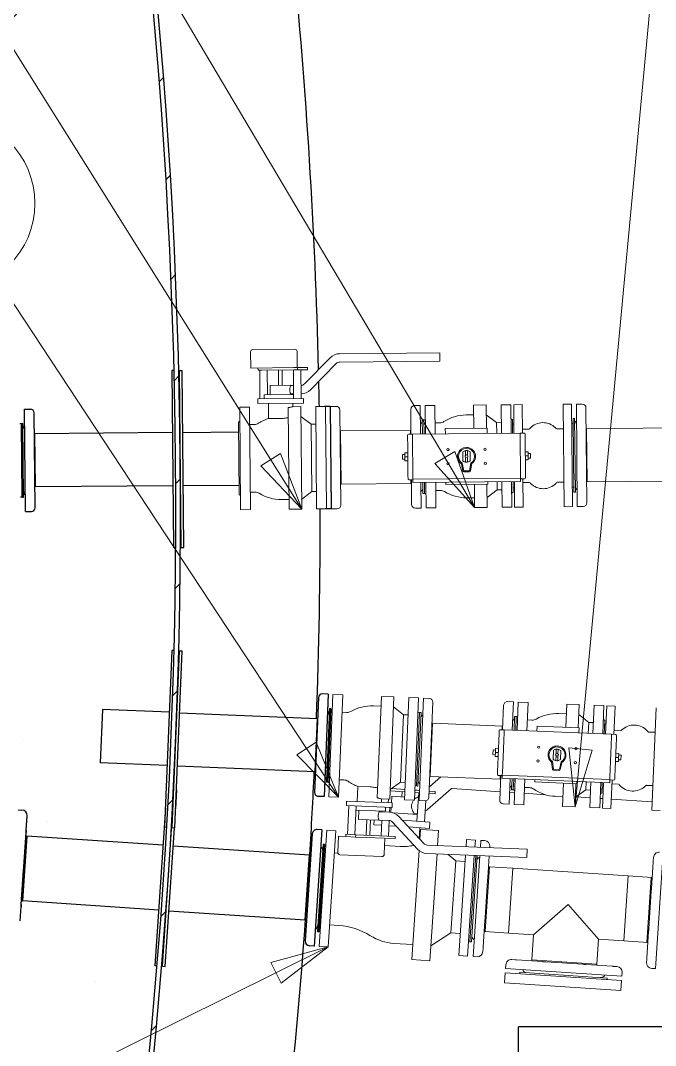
# Model space of a CAD drawing. Header units: millimetres. Extents: x 0 to 157650, y 0 to 89100.
# Drawn here: x 81483 to 85571, y 59330 to 65933 of the extents above; entities that cross this region are included whole.
import ezdxf

# ---------------------------------------------------------------- set-up
doc = ezdxf.new("R2010")
doc.units = ezdxf.units.MM
doc.header["$LTSCALE"] = 150
for name, color, linetype, lineweight in [('Hatch', 7, 'Continuous', 18), ('Symbol', 7, 'Continuous', 18), ('Visible', 7, 'Continuous', 25)]:
    doc.layers.add(name, color=color, linetype=linetype, lineweight=lineweight)
doc.layers.add('P_Biomass (BM)', color=150, linetype='Continuous', lineweight=18, true_color=0x007fff)

# ---------------------------------------------------------------- blocks, each defined once
blk = doc.blocks.new('Balloon9')
at = {"layer": 'Symbol'}
for p, q in [((553.96, 420.687), (542.325, 439.255)), ((554.384, 420.953), (553.537, 420.421)), ((555.288, 418.569), (554.384, 420.953)), ((553.537, 420.421), (555.288, 418.569)), ((553.96, 420.687), (555.288, 418.569))]:
    blk.add_line(p, q, dxfattribs=at)
at = {"layer": 'Symbol', "flags": 128}
blk.add_lwpolyline([(553.537, 420.421), (555.288, 418.569), (554.384, 420.952), (553.537, 420.421)], dxfattribs=at)
at = {"layer": 'Symbol'}
blk.add_arc((540.338, 442.424), 3.75, 270, 90, dxfattribs=at)
blk.add_solid([(553.537, 420.421), (555.288, 418.569), (554.384, 420.952), (553.537, 420.421)], dxfattribs=at)
blk = doc.blocks.new('Balloon10')
at = {"layer": 'Symbol'}
for p, q in [((561.434, 420.788), (544.566, 449.271)), ((561.864, 421.042), (561.004, 420.533)), ((562.708, 418.637), (561.864, 421.042)), ((561.004, 420.533), (562.708, 418.637)), ((561.434, 420.788), (562.708, 418.637))]:
    blk.add_line(p, q, dxfattribs=at)
at = {"layer": 'Symbol', "flags": 128}
blk.add_lwpolyline([(561.004, 420.533), (562.708, 418.637), (561.864, 421.042), (561.004, 420.533)], dxfattribs=at)
at = {"layer": 'Symbol'}
blk.add_solid([(561.004, 420.533), (562.708, 418.637), (561.864, 421.042), (561.004, 420.533)], dxfattribs=at)
blk = doc.blocks.new('Balloon11')
at = {"layer": 'Symbol'}
for p, q in [((555.493, 408.286), (542.142, 428.577)), ((555.91, 408.561), (555.075, 408.011)), ((556.867, 406.197), (555.91, 408.561)), ((555.493, 408.286), (556.867, 406.197)), ((555.075, 408.011), (556.867, 406.197))]:
    blk.add_line(p, q, dxfattribs=at)
at = {"layer": 'Symbol', "flags": 128}
blk.add_lwpolyline([(555.075, 408.011), (556.867, 406.197), (555.91, 408.561), (555.075, 408.011)], dxfattribs=at)
at = {"layer": 'Symbol'}
blk.add_arc((540.088, 431.699), 3.75, 270, 90, dxfattribs=at)
blk.add_solid([(555.075, 408.011), (556.867, 406.197), (555.91, 408.561), (555.075, 408.011)], dxfattribs=at)
blk = doc.blocks.new('Balloon12')
at = {"layer": 'Symbol'}
for p, q in [((567.251, 408.268), (571.638, 455.21)), ((566.753, 408.314), (567.018, 405.779)), ((567.749, 408.221), (566.753, 408.314)), ((567.251, 408.268), (567.018, 405.779)), ((567.018, 405.779), (567.749, 408.221))]:
    blk.add_line(p, q, dxfattribs=at)
at = {"layer": 'Symbol', "flags": 128}
blk.add_lwpolyline([(566.753, 408.314), (567.018, 405.779), (567.749, 408.221), (566.753, 408.314)], dxfattribs=at)
at = {"layer": 'Symbol'}
blk.add_solid([(566.753, 408.314), (567.018, 405.779), (567.749, 408.221), (566.753, 408.314)], dxfattribs=at)
blk = doc.blocks.new('Balloon13')
at = {"layer": 'Symbol'}
for p, q in [((556.422, 399.765), (553.96, 399.102)), ((554.183, 398.654), (556.422, 399.765)), ((554.405, 398.206), (556.422, 399.765)), ((553.96, 399.102), (554.405, 398.206)), ((554.183, 398.654), (543.15, 393.18))]:
    blk.add_line(p, q, dxfattribs=at)
at = {"layer": 'Symbol', "flags": 128}
blk.add_lwpolyline([(554.405, 398.206), (556.422, 399.765), (553.96, 399.102), (554.405, 398.206)], dxfattribs=at)
at = {"layer": 'Symbol'}
blk.add_solid([(554.405, 398.206), (556.422, 399.765), (553.96, 399.102), (554.405, 398.206)], dxfattribs=at)

msp = doc.modelspace()

# ---------------------------------------------------------------- hatches: boundary and pattern name
at = {"layer": 'Hatch'}
h = msp.add_hatch(dxfattribs=at)
h.set_pattern_fill('ANSI31', color=256, scale=3810, style=0)
h.set_pattern_definition([(45, (0, 0), (-336.7596, 336.7596), [])])
edge = h.paths.add_edge_path()
edge.add_line((82257.9, 58771.1), (82287.7, 58767.7))
edge.add_ellipse((46662.9, 62780), major_axis=(4012.3, 35624.8), ratio=1, start_angle=270, end_angle=282.18915)
edge.add_ellipse((46662.9, 62780), major_axis=(-3600, 35668.8), ratio=1, start_angle=270, end_angle=270.48211)
edge.add_ellipse((46662.9, 62780), major_axis=(-3900, 35637.2), ratio=1, start_angle=270, end_angle=300.20614)
edge.add_ellipse((46662.9, 62780), major_axis=(-21300, 28836.3), ratio=1, start_angle=270, end_angle=273.41187)
edge.add_line((74180.5, 85758.3), (74141.4, 85758.3))
edge.add_ellipse((46662.9, 62780), major_axis=(22978.4, -27478.5), ratio=1, start_angle=43.67065, end_angle=90, ccw=False)

# ---------------------------------------------------------------- linework, layer by layer
at = {"layer": 'P_Biomass (BM)'}
for p, q in [((82964.8, 63694.3), (82963.9, 63797.8)), ((82978.7, 63813), (83248.7, 63815.4)), ((83264.8, 63697.1), (83263.8, 63800.6)), ((83537.6, 63786.6), (84181.8, 63792.5)), ((84182.3, 63738.5), (84181.8, 63792.5)), ((83310.5, 63591.6), (83476.4, 63760.5)), ((83349.1, 63553.8), (83514.9, 63722.7)), ((83538.1, 63732.6), (84182.3, 63738.5)), ((83242.4, 63696.9), (82964.8, 63694.3)), ((83012.1, 63679.8), (83011.9, 63694.8)), ((83012.1, 63679.8), (83025.2, 63679.9)), ((83024.7, 63495.4), (83023.1, 63679.9)), ((83037.1, 63680), (83025.2, 63679.9)), ((83037.1, 63680), (83241.6, 63681.9)), ((83072.5, 63521.3), (83071.1, 63680.3)), ((83144.1, 63582), (83143.2, 63681)), ((83168.1, 63582.2), (83167.2, 63681.2)), ((83241.1, 63497.3), (83239.4, 63681.8)), ((83253.4, 63682), (83241.6, 63681.9)), ((83242.4, 63696.9), (83266.5, 63697.1)), ((83253.4, 63682), (83266.6, 63682.1)), ((83266.5, 63697.1), (83330.1, 63697.7)), ((83266.6, 63682.1), (83266.5, 63697.1)), ((83266.6, 63682.1), (83330.2, 63682.7)), ((83289.1, 63497.8), (83287.4, 63682.3)), ((83330.2, 63682.7), (83330.1, 63697.7)), ((83051.7, 63521.1), (83240.9, 63522.8)), ((83051.7, 63521.1), (83051.9, 63495.6)), ((83090.2, 63581.5), (83222.1, 63582.7)), ((83090.2, 63581.5), (83090.7, 63521.5)), ((83222.1, 63582.7), (83222.2, 63581.2)), ((83222.2, 63581.2), (83240.3, 63581.3)), ((83222.7, 63527.2), (83240.8, 63527.3)), ((83222.7, 63527.2), (83222.7, 63522.7)), ((83303.9, 63497.9), (83009.9, 63495.2)), ((83009.9, 63495.2), (83010.2, 63465.2)), ((83010.2, 63465.2), (83304.2, 63467.9)), ((83079.2, 63465.9), (83080.1, 63368.7)), ((83235.2, 63467.3), (83235.4, 63444.8)), ((83304.2, 63467.9), (83303.9, 63497.9)), ((84481.1, 63456.2), (84400.1, 63455.5)), ((84400.1, 63455.5), (84401.5, 63305.5)), ((84481.1, 63456.2), (84482.5, 63306.2)), ((84640.1, 63457.6), (84577.1, 63457.1)), ((84577.1, 63457.1), (84578.8, 63274.1)), ((84640.1, 63457.6), (84641.8, 63274.7)), ((84658.1, 63457.8), (84712.1, 63458.3)), ((84659.8, 63274.8), (84658.1, 63457.8)), ((84713.8, 63275.3), (84712.1, 63458.3)), ((84976.1, 63460.7), (85030.1, 63461.2)), ((84982.1, 62800.8), (84976.1, 63460.7)), ((85036.1, 62801.2), (85030.1, 63461.2)), ((85061.6, 63461.5), (85099.1, 63461.9)), ((85067.6, 62801.5), (85061.6, 63461.5)), ((82957.2, 63442.2), (82894.2, 63441.7)), ((82894.2, 63441.7), (82900.2, 62781.7)), ((82957.2, 63442.2), (82963.2, 62782.3)), ((83206.2, 63438.9), (83212.2, 62784.5)), ((83287.2, 63445.3), (83235.4, 63444.8)), ((83287.2, 63445.3), (83293.2, 62785.3)), ((83446.1, 63446.7), (83383.2, 63446.1)), ((83383.2, 63446.1), (83389.2, 62786.2)), ((83446.1, 63446.7), (83452.2, 62786.7)), ((83477.6, 63447), (83515.1, 63447.3)), ((83483.7, 62787), (83477.6, 63447)), ((83545, 62811.6), (83539.4, 63423.6)), ((83995.3, 63427.7), (83996.8, 63268.8)), ((84056.6, 63452.3), (84019.1, 63452)), ((84056.6, 63452.3), (84058.3, 63269.3)), ((84151.1, 63453.2), (84088.1, 63452.6)), ((84088.1, 63452.6), (84089.8, 63269.6)), ((84151.1, 63453.2), (84152.8, 63270.2)), ((84400.7, 63392.5), (84351.9, 63392)), ((84548.1, 63344.3), (84481.7, 63393.2)), ((85128.9, 62826.1), (85123.3, 63438.1)), ((82886.1, 63345.6), (82895, 63350.9)), ((82886.1, 63345.6), (82890.3, 62877.6)), ((82988.2, 63330), (82958.2, 63329.7)), ((83080.1, 63368.7), (83158.1, 63369.4)), ((83354.2, 63333.4), (83287.7, 63382.3)), ((83384.2, 63333.6), (83354.2, 63333.4)), ((83354.2, 63333.4), (83358.2, 62898.4)), ((84080, 63359.5), (84069.5, 63359.4)), ((84069.5, 63359.4), (84070.3, 63269.4)), ((84080, 63356.5), (84089, 63361.8)), ((84080, 63359.5), (84080.8, 63269.5)), ((84182.1, 63341), (84152.2, 63340.7)), ((84578.1, 63344.6), (84548.1, 63344.3)), ((84548.1, 63344.3), (84548.8, 63273.8)), ((84650, 63361.7), (84640.9, 63366.8)), ((84650, 63361.7), (84650.8, 63274.7)), ((84650.2, 63333.2), (84659.2, 63333.3)), ((85031.2, 63336.7), (85040.2, 63336.8)), ((85039.9, 63368.3), (85050.4, 63368.4)), ((85044.3, 62894.3), (85039.9, 63368.3)), ((85054.8, 62894.4), (85050.4, 63368.4)), ((83996.6, 63293.2), (83543.6, 63289.1)), ((83543.6, 63289.1), (83546.7, 62946.2)), ((83975.3, 63240.9), (83975.1, 63262.6)), ((84006.9, 63268.8), (83981.1, 63268.6)), ((83993.6, 63293.2), (83993.8, 63268.7)), ((83996.6, 63293.2), (83993.6, 63293.2)), ((84699.2, 63275.2), (84006.9, 63268.8)), ((84006.9, 63268.8), (84007.1, 63246.6)), ((84006.9, 63268.8), (84007.1, 63246.6)), ((84217.7, 63303.8), (84487.7, 63306.2)), ((84218, 63270.8), (84217.7, 63303.8)), ((84487.7, 63306.2), (84488, 63273.2)), ((84699.2, 63275.2), (84725, 63275.4)), ((84699.4, 63252.9), (84699.2, 63275.2)), ((84699.4, 63252.9), (84699.2, 63275.2)), ((84755.6, 63300.1), (84713.5, 63299.8)), ((84731.1, 63269.5), (84731.3, 63247.9)), ((84977.5, 63302.2), (84935.5, 63301.8)), ((85674.3, 63308.6), (85124.5, 63303.5)), ((85124.5, 63303.5), (85127.5, 63303.6)), ((85130.7, 62960.7), (85127.5, 63303.6)), ((83975.3, 63240.9), (83975.7, 63201.2)), ((83975.7, 63198.6), (83975.7, 63201.2)), ((83975.7, 63198.6), (83977.1, 63044.6)), ((84007.4, 63206.9), (84007.1, 63246.6)), ((84007.4, 63206.9), (84007.1, 63246.6)), ((84007.5, 63198.9), (84007.4, 63206.9)), ((84007.4, 63206.9), (84007.5, 63198.9)), ((84008.9, 63044.8), (84007.5, 63198.9)), ((84008.9, 63044.8), (84007.5, 63198.9)), ((84699.4, 63252.9), (84699.8, 63213.2)), ((84699.4, 63252.9), (84699.8, 63213.2)), ((84699.8, 63213.2), (84699.9, 63205.2)), ((84699.9, 63205.2), (84699.8, 63213.2)), ((84699.9, 63205.2), (84701.3, 63051.2)), ((84699.9, 63205.2), (84701.3, 63051.2)), ((84731.6, 63208.2), (84731.3, 63247.9)), ((84731.6, 63208.2), (84731.7, 63205.5)), ((84733.1, 63051.5), (84731.7, 63205.5)), ((83941.8, 63136.2), (83957.7, 63136.4)), ((83942, 63106.2), (83941.8, 63136.2)), ((83976.2, 63147.7), (83957.6, 63147.5)), ((83957.6, 63147.5), (83957.8, 63121.4)), ((84330.1, 63153.6), (84330.6, 63096)), ((84348.3, 63131.7), (84348, 63162)), ((84360, 63162.1), (84360.3, 63131.8)), ((84378.6, 63096.4), (84378.1, 63154.1)), ((84732.1, 63154.6), (84750.7, 63154.7)), ((84732.4, 63128.5), (84751, 63128.6)), ((84750.7, 63154.7), (84751, 63128.6)), ((84750.8, 63143.6), (84766.7, 63143.8)), ((84751, 63128.6), (84751.2, 63102.6)), ((84767, 63113.8), (84766.7, 63143.8)), ((83942, 63106.2), (83957.9, 63106.4)), ((83976.4, 63121.6), (83957.8, 63121.4)), ((83957.8, 63121.4), (83958, 63095.3)), ((83976.6, 63095.5), (83958, 63095.3)), ((84321.5, 63077.5), (84330.4, 63030.7)), ((84336.3, 63031.8), (84326.9, 63081.1)), ((84348.7, 63087.9), (84348.4, 63118.3)), ((84360.4, 63118.4), (84360.7, 63088.1)), ((84382.6, 63081.7), (84374.2, 63032.2)), ((84380.1, 63031.2), (84388.1, 63078.1)), ((84732.6, 63102.4), (84751.2, 63102.6)), ((84751.1, 63113.7), (84767, 63113.8)), ((83977.1, 63041.9), (83977.1, 63044.6)), ((83977.1, 63041.9), (83977.5, 63002.2)), ((83977.7, 62980.6), (83977.5, 63002.2)), ((84009, 63036.8), (84008.9, 63044.8)), ((84008.9, 63044.8), (84009, 63036.8)), ((84009.3, 62997.1), (84009, 63036.8)), ((84009.3, 62997.1), (84009, 63036.8)), ((84009.3, 62997.1), (84009.5, 62977.9)), ((84009.3, 62997.1), (84009.5, 62977.9)), ((84374.2, 63032.2), (84336.3, 63031.8)), ((84336.3, 63025.8), (84374.3, 63026.2)), ((84701.3, 63051.2), (84701.3, 63043.2)), ((84701.3, 63043.2), (84701.3, 63051.2)), ((84701.3, 63043.2), (84701.7, 63003.5)), ((84701.3, 63043.2), (84701.7, 63003.5)), ((84701.9, 62984.2), (84701.7, 63003.5)), ((84701.9, 62984.2), (84701.7, 63003.5)), ((84733.1, 63051.5), (84733.1, 63048.8)), ((84733.5, 63009.1), (84733.1, 63048.8)), ((84733.5, 63009.1), (84733.7, 62987.5)), ((83999.7, 62950.3), (83546.7, 62946.2)), ((84009.5, 62974.9), (83983.7, 62974.6)), ((83996.5, 62974.7), (83996.7, 62950.3)), ((83999.7, 62950.3), (83996.7, 62950.3)), ((83999.5, 62974.8), (84000.9, 62815.8)), ((84009.5, 62977.9), (84701.9, 62984.2)), ((84009.5, 62977.9), (84009.7, 62962.3)), ((84009.7, 62956.9), (84702.1, 62963.2)), ((84009.7, 62956.9), (84009.7, 62962.3)), ((84061.2, 62957.3), (84062.7, 62792.3)), ((84073.2, 62957.4), (84073.8, 62885.4)), ((84083.7, 62957.5), (84084.3, 62885.5)), ((84092.7, 62957.6), (84094.2, 62792.6)), ((84155.7, 62958.2), (84157.2, 62793.2)), ((84221, 62943.8), (84220.9, 62958.8)), ((84491, 62946.3), (84221, 62943.8)), ((84404.8, 62945.5), (84406.2, 62795.5)), ((84485.8, 62946.2), (84487.1, 62796.2)), ((84490.9, 62961.3), (84491, 62946.3)), ((84551.6, 62961.8), (84552.1, 62909.3)), ((84581.6, 62962.1), (84583.1, 62797.1)), ((84644.6, 62962.7), (84646.1, 62797.7)), ((84653.6, 62962.8), (84654.3, 62893.8)), ((84664.1, 62797.8), (84662.6, 62962.8)), ((84701.9, 62984.2), (84702, 62968.7)), ((84701.9, 62981.2), (84727.7, 62981.4)), ((84702, 62968.7), (84702.1, 62963.2)), ((84718.1, 62798.3), (84716.5, 62981.3)), ((84758.7, 62957.3), (84716.7, 62956.9)), ((84980.7, 62959.3), (84938.6, 62958.9)), ((85677.4, 62965.7), (85127.7, 62960.6)), ((85127.7, 62960.6), (85130.7, 62960.7)), ((82890.3, 62877.6), (82899.4, 62872.5)), ((82992.2, 62895), (82962.2, 62894.8)), ((83358.2, 62898.4), (83292.6, 62848.3)), ((83388.2, 62898.7), (83358.2, 62898.4)), ((84084.3, 62885.5), (84073.8, 62885.4)), ((84084.3, 62888.5), (84093.3, 62883.4)), ((84186.1, 62906), (84156.1, 62905.7)), ((84552.1, 62909.3), (84486.6, 62859.2)), ((84582.1, 62909.6), (84552.1, 62909.3)), ((84654.3, 62893.8), (84645.3, 62888.5)), ((84654, 62922.3), (84663, 62922.3)), ((85035, 62925.7), (85044, 62925.8)), ((85044.3, 62894.3), (85054.8, 62894.4)), ((83211.6, 62847.5), (83162.9, 62847.1)), ((84405.6, 62858.5), (84356.8, 62858)), ((84487.1, 62796.2), (84406.2, 62795.5)), ((84646.1, 62797.7), (84583.1, 62797.1)), ((84664.1, 62797.8), (84718.1, 62798.3)), ((84982.1, 62800.8), (85036.1, 62801.2)), ((85067.6, 62801.5), (85105.1, 62801.9)), ((82963.2, 62782.3), (82900.2, 62781.7)), ((83293.2, 62785.3), (83212.2, 62784.5)), ((83452.2, 62786.7), (83389.2, 62786.2)), ((83483.7, 62787), (83521.2, 62787.4)), ((84062.7, 62792.3), (84025.2, 62792)), ((84157.2, 62793.2), (84094.2, 62792.6)), ((83494.3, 61591.6), (83467.1, 60932.2)), ((83557.2, 61589), (83494.3, 61591.6)), ((83557.2, 61589), (83530, 60929.6)), ((83806, 61578.8), (83779, 60925)), ((83886.9, 61575.4), (83806, 61578.8)), ((83886.9, 61575.4), (83859.7, 60916)), ((83982.8, 61571.5), (83955.7, 60912.1)), ((84045.8, 61568.9), (83982.8, 61571.5)), ((84045.8, 61568.9), (84018.6, 60909.5)), ((84050.1, 60908.2), (84077.3, 61567.6)), ((84077.3, 61567.6), (84114.7, 61566.1)), ((84112.5, 60929.6), (84137.7, 61541.1)), ((84655.8, 61543.7), (84618.3, 61545.3)), ((84655.8, 61543.7), (84648.2, 61360.9)), ((84687.2, 61542.5), (84679.7, 61359.6)), ((84750.2, 61539.9), (84687.2, 61542.5)), ((84750.2, 61539.9), (84742.7, 61357)), ((83481.3, 61496.1), (83490.5, 61500.9)), ((83582.5, 61475.4), (83552.6, 61476.6)), ((83803.4, 61515.8), (83754.7, 61517.8)), ((83948.2, 61460.3), (83884.3, 61512.5)), ((84031.4, 61002), (84051, 61475.6)), ((84041.9, 61001.6), (84061.4, 61475.2)), ((84050.8, 61472.6), (84042.1, 61478.2)), ((84051, 61475.6), (84061.4, 61475.2)), ((84593.3, 61522.3), (84586.8, 61363.4)), ((84999, 61529.6), (84992.8, 61379.7)), ((85079.9, 61526.3), (84999, 61529.6)), ((85079.9, 61526.3), (85073.7, 61376.4)), ((85175.8, 61522.3), (85168.3, 61339.5)), ((85238.8, 61519.7), (85175.8, 61522.3)), ((85238.8, 61519.7), (85231.2, 61336.9)), ((85249.2, 61336.1), (85256.8, 61519)), ((85256.8, 61519), (85310.7, 61516.7)), ((85303.2, 61333.9), (85310.7, 61516.7)), ((85547.3, 60846.4), (85574.5, 61505.9)), ((83948.2, 61460.3), (83930.3, 61025.7)), ((83978.2, 61459.1), (83948.2, 61460.3)), ((84663.9, 61450.3), (84660.2, 61360.4)), ((84674.4, 61449.9), (84663.9, 61450.3)), ((84674.4, 61449.9), (84670.7, 61360)), ((84674.3, 61446.9), (84683.5, 61451.7)), ((84775.5, 61426.2), (84745.6, 61427.5)), ((84996.4, 61466.7), (84947.7, 61468.7)), ((85141.2, 61411.1), (85077.3, 61463.3)), ((85141.2, 61411.1), (85138.3, 61340.7)), ((85171.2, 61409.9), (85141.2, 61411.1)), ((85243.8, 61423.4), (85235, 61429)), ((85243.8, 61423.4), (85240.2, 61336.5)), ((84121.1, 61063.9), (84135.2, 61406.5)), ((84121.1, 61063.9), (84135.2, 61406.5)), ((84132.2, 61406.7), (84135.2, 61406.5)), ((84135.2, 61406.5), (84587.8, 61387.9)), ((84563.9, 61336.7), (84564.8, 61358.3)), ((84596.8, 61363), (84571.1, 61364.1)), ((84584.8, 61388), (84583.8, 61363.6)), ((84587.8, 61387.9), (84584.8, 61388)), ((84596.8, 61363), (84595.9, 61340.8)), ((84596.8, 61363), (84595.9, 61340.8)), ((85288.6, 61334.5), (84596.8, 61363)), ((84807.9, 61354.3), (84809.2, 61387.3)), ((84809.2, 61387.3), (85079, 61376.2)), ((85079, 61376.2), (85077.6, 61343.2)), ((85242.6, 61394.9), (85251.6, 61394.6)), ((85304.2, 61358.3), (85346.2, 61356.6)), ((85526, 61349.2), (85568, 61347.5)), ((84562.2, 61294.4), (84555.8, 61140.5)), ((84562.2, 61294.4), (84562.3, 61297.1)), ((84563.9, 61336.7), (84562.3, 61297.1)), ((84587.6, 61139.2), (84593.9, 61293.1)), ((84587.6, 61139.2), (84593.9, 61293.1)), ((84593.9, 61293.1), (84594.3, 61301.1)), ((84594.3, 61301.1), (84593.9, 61293.1)), ((84594.3, 61301.1), (84595.9, 61340.8)), ((84594.3, 61301.1), (84595.9, 61340.8)), ((85287.7, 61312.2), (85286.1, 61272.6)), ((85287.7, 61312.2), (85286.1, 61272.6)), ((85287.7, 61312.2), (85288.6, 61334.5)), ((85287.7, 61312.2), (85288.6, 61334.5)), ((85288.6, 61334.5), (85314.4, 61333.4)), ((85317.6, 61265.9), (85319.3, 61305.6)), ((85320.2, 61327.2), (85319.3, 61305.6)), ((84523.9, 61203.9), (84525.1, 61233.9)), ((84525.1, 61233.9), (84541, 61233.2)), ((84540.4, 61218.2), (84539.3, 61192.1)), ((84541.5, 61244.3), (84540.4, 61218.2)), ((84559, 61217.5), (84540.4, 61218.2)), ((84560.1, 61243.5), (84541.5, 61244.3)), ((84913.9, 61231.7), (84911.5, 61174.1)), ((84931, 61208.8), (84932.2, 61239.1)), ((84944.2, 61238.6), (84943, 61208.3)), ((84959.5, 61172.1), (84961.8, 61229.7)), ((85285.8, 61264.6), (85279.4, 61110.7)), ((85285.8, 61264.6), (85279.4, 61110.7)), ((85286.1, 61272.6), (85285.8, 61264.6)), ((85285.8, 61264.6), (85286.1, 61272.6)), ((85311.2, 61109.4), (85317.5, 61263.3)), ((85315.4, 61212.4), (85334, 61211.6)), ((85317.6, 61265.9), (85317.5, 61263.3)), ((85334, 61211.6), (85332.9, 61185.5)), ((84523.9, 61203.9), (84539.8, 61203.2)), ((84557.9, 61191.4), (84539.3, 61192.1)), ((84901.5, 61156.1), (84907.9, 61108.9)), ((84913.9, 61109.7), (84907.1, 61159.4)), ((84929.2, 61165.1), (84930.4, 61195.4)), ((84942.4, 61194.9), (84941.1, 61164.7)), ((84962.7, 61157.2), (84951.8, 61108.2)), ((84957.7, 61106.9), (84968, 61153.4)), ((85313.3, 61160.2), (85331.9, 61159.5)), ((85314.4, 61186.3), (85332.9, 61185.5)), ((85332.9, 61185.5), (85331.9, 61159.5)), ((85332.3, 61170.6), (85348.2, 61169.9)), ((85333.6, 61200.5), (85349.4, 61199.9)), ((85348.2, 61169.9), (85349.4, 61199.9)), ((84553.2, 61076.6), (84554.1, 61098.2)), ((84555.7, 61137.8), (84554.1, 61098.2)), ((84555.7, 61137.8), (84555.8, 61140.5)), ((84585.6, 61091.5), (84584.8, 61072.3)), ((84585.6, 61091.5), (84584.8, 61072.3)), ((84585.6, 61091.5), (84587.3, 61131.2)), ((84585.6, 61091.5), (84587.3, 61131.2)), ((84587.3, 61131.2), (84587.6, 61139.2)), ((84587.6, 61139.2), (84587.3, 61131.2)), ((84913.6, 61103.8), (84951.6, 61102.2)), ((84951.8, 61108.2), (84913.9, 61109.7)), ((85279.1, 61102.7), (85277.4, 61063)), ((85279.1, 61102.7), (85277.4, 61063)), ((85279.4, 61110.7), (85279.1, 61102.7)), ((85279.1, 61102.7), (85279.4, 61110.7)), ((85309.4, 61067), (85311.1, 61106.7)), ((85311.2, 61109.4), (85311.1, 61106.7)), ((83462, 61028.5), (83470.8, 61022.9)), ((83564.6, 61040.8), (83534.7, 61042)), ((83930.3, 61025.7), (83862.3, 60979)), ((83960.3, 61024.5), (83930.3, 61025.7)), ((84115.3, 60996), (84188, 61059.7)), ((84118.1, 61064), (84121.1, 61063.9)), ((84121.1, 61063.9), (84573.7, 61045.3)), ((84584.7, 61069.3), (84558.9, 61070.3)), ((84574.7, 61069.7), (84568.1, 60910.8)), ((84571.7, 61069.8), (84570.7, 61045.4)), ((84573.7, 61045.3), (84570.7, 61045.4)), ((84584, 61051.3), (84584.2, 61056.8)), ((84584, 61051.3), (85275.8, 61022.8)), ((84584.8, 61072.3), (84584.2, 61056.8)), ((84584.8, 61072.3), (85276.7, 61043.8)), ((84635.4, 61049.2), (84628.6, 60884.3)), ((84647.4, 61048.7), (84644.4, 60976.7)), ((84657.9, 61048.2), (84654.9, 60976.3)), ((84666.9, 61047.9), (84660.1, 60883)), ((84729.8, 61045.3), (84723, 60880.4)), ((84794.4, 61027.6), (84795, 61042.6)), ((85064.2, 61016.5), (84794.4, 61027.6)), ((84978, 61020), (84971.8, 60870.2)), ((85058.9, 61016.7), (85052.7, 60866.8)), ((85064.8, 61031.5), (85064.2, 61016.5)), ((85125.5, 61029), (85123.3, 60976.5)), ((85155.4, 61027.7), (85148.6, 60862.9)), ((85218.4, 61025.1), (85211.6, 60860.3)), ((85227.4, 61024.8), (85224.5, 60955.8)), ((85229.6, 60859.5), (85236.4, 61024.4)), ((85276, 61028.2), (85275.8, 61022.8)), ((85276.7, 61043.8), (85276, 61028.2)), ((85276.5, 61040.7), (85302.3, 61039.7)), ((85276.7, 61043.8), (85277.4, 61063)), ((85276.7, 61043.8), (85277.4, 61063)), ((85283.5, 60857.3), (85291.1, 61040.1)), ((85290.1, 61015.7), (85332.1, 61014)), ((85309.4, 61067), (85308.6, 61045.4)), ((83651.2, 60902.1), (83655.2, 60999.2)), ((83733.2, 60995.9), (83655.2, 60999.2)), ((83862, 60971.1), (83957.8, 60964.7)), ((83958.4, 60979.7), (83871.8, 60985.4)), ((83937.1, 60931.5), (83939.3, 60965.9)), ((84020.7, 60960.5), (84049.3, 60958.6)), ((84039.4, 60974.3), (84021.3, 60975.5)), ((84031.6, 61005), (84022.3, 61000.2)), ((84031.4, 61002), (84041.9, 61001.6)), ((84034.9, 60774.7), (84047.1, 60958.8)), ((84039.4, 60974.3), (84052.8, 60973.5)), ((84052.2, 60958.5), (84049.3, 60958.6)), ((84102.6, 60849.4), (84255.1, 60982.9)), ((84113.5, 60954.4), (84152.4, 60951.8)), ((84114.2, 60969.4), (84153.4, 60966.8)), ((84152.4, 60951.8), (84153.4, 60966.8)), ((84261.7, 60985.2), (84570.3, 60964.7)), ((84631.7, 60960.6), (84663.2, 60958.5)), ((84654.9, 60976.3), (84644.4, 60976.7)), ((84655, 60979.3), (84663.8, 60973.7)), ((84726.1, 60954.4), (84862.8, 60945.3)), ((84757.6, 60991.6), (84727.6, 60992.8)), ((85123.3, 60976.5), (85055.3, 60929.8)), ((85153.3, 60975.3), (85123.3, 60976.5)), ((85224.5, 60955.8), (85215.3, 60951)), ((85225.7, 60984.3), (85234.7, 60983.9)), ((85508.8, 61004.7), (85553.7, 61001.7)), ((85511.8, 61006.6), (85553.8, 61004.8)), ((83530, 60929.6), (83467.1, 60932.2)), ((83582.3, 60904.9), (83581.1, 60875)), ((83876, 60892.8), (83582.3, 60904.9)), ((83807.1, 60895.7), (83808, 60918.1)), ((83859.7, 60916), (83808, 60918.1)), ((83850.4, 60893.9), (83851.9, 60916.3)), ((83874.2, 60935.7), (83871.4, 60893)), ((83874.2, 60935.7), (83956.4, 60930.2)), ((83874.8, 60862.8), (83876, 60892.8)), ((84018.6, 60909.5), (83955.7, 60912.1)), ((84019.3, 60926.1), (84023.9, 60925.8)), ((84023.9, 60925.8), (84023.8, 60924.3)), ((84023.8, 60924.3), (84028.9, 60923.9)), ((84035.4, 60926.1), (84045.5, 60935)), ((84050.1, 60908.2), (84087.5, 60906.6)), ((84082.8, 60771.5), (84091.8, 60906.8)), ((84628.6, 60884.3), (84591.1, 60885.9)), ((84723, 60880.4), (84660.1, 60883)), ((84974.4, 60933.1), (84925.7, 60935.1)), ((85059, 60932.3), (85151.3, 60926.2)), ((85214.1, 60922), (85232.1, 60920.8)), ((85286, 60917.3), (85549.5, 60899.8)), ((83581.1, 60875), (83874.8, 60862.8)), ((83595.9, 60874.3), (83588.3, 60690)), ((83643.8, 60872.4), (83636.2, 60688)), ((83831.8, 60839.1), (83642.8, 60846.9)), ((83658.5, 60786.2), (83660.9, 60846.1)), ((83792.6, 60836.2), (83792.8, 60840.7)), ((83792.6, 60836.2), (83857.7, 60833.5)), ((83798.4, 60836), (83798.7, 60840.5)), ((83811, 60840), (83810.8, 60835.5)), ((83831.8, 60839.1), (83832.8, 60864.6)), ((83860, 60863.5), (83858.8, 60833.5)), ((83869.4, 60863.1), (83867.4, 60832.6)), ((83884.1, 60828.3), (84037.8, 60818.1)), ((84017, 60822.5), (84022.2, 60822.1)), ((85052.7, 60866.8), (84971.8, 60870.2)), ((85211.6, 60860.3), (85148.6, 60862.9)), ((85229.6, 60859.5), (85283.5, 60857.3)), ((85547.3, 60846.4), (85601.3, 60844.2)), ((83790.4, 60780.8), (83658.5, 60786.2)), ((83712.4, 60784), (83708.3, 60685)), ((83736.4, 60783), (83732.3, 60684.1)), ((83758.8, 60782.1), (83756.8, 60752.5)), ((83756.8, 60752.5), (83807.3, 60749.2)), ((83790.4, 60782.3), (83855.5, 60779.6)), ((83790.4, 60780.8), (83790.4, 60782.3)), ((83808.6, 60781.5), (83804.5, 60681.1)), ((83856.6, 60779.5), (83852.4, 60679.1)), ((83878.4, 60768.9), (84038.7, 60594.8)), ((83918.2, 60805.5), (84078.5, 60631.4)), ((84118.7, 60769.1), (83940.8, 60780.9)), ((84116, 60728.7), (84118.7, 60769.1)), ((83456.1, 60716.9), (83406.5, 59968.5)), ((83512.9, 60713.1), (83456.1, 60716.9)), ((83512.9, 60713.1), (83463.3, 59964.7)), ((83577.3, 60690.5), (83576.6, 60675.5)), ((83640.9, 60687.8), (83577.3, 60690.5)), ((83640.9, 60687.8), (83640.2, 60672.8)), ((83895.2, 60677.3), (83640.9, 60687.8)), ((83855.2, 60746), (83902.4, 60742.9)), ((83980.6, 60737.7), (84116, 60728.7)), ((84053.2, 60732.9), (84048.6, 60663.9)), ((84057.7, 60722.1), (84053.5, 60658.5)), ((84174.5, 60714.3), (84057.7, 60722.1)), ((84174.5, 60714.3), (84168.1, 60618.1)), ((83440.7, 60621.7), (83450.1, 60626.3)), ((83529.6, 60677.4), (83525.3, 60574)), ((83529.6, 60677.4), (83576.6, 60675.5)), ((83640.2, 60672.8), (83576.6, 60675.5)), ((83708.3, 60670), (83640.2, 60672.8)), ((83708.3, 60670), (83826.5, 60665.2)), ((83829.3, 60665), (83825.1, 60561.6)), ((83894.6, 60662.4), (83826.5, 60665.2)), ((83827.4, 60619.2), (83927.9, 60612.6)), ((83895.2, 60677.3), (83894.6, 60662.4)), ((84101.4, 60620.8), (84745, 60594.3)), ((84168.7, 60618), (84168.1, 60618.5)), ((84354.1, 60657.3), (84351, 60610.5)), ((84411, 60653.6), (84354.1, 60657.3)), ((84411, 60653.6), (84408, 60608.2)), ((84443.9, 60606.7), (84446.9, 60651.2)), ((84446.9, 60651.2), (84470.8, 60649.6)), ((83525.8, 60569.4), (83503.5, 60570.9)), ((83809.5, 60547.3), (83539.7, 60558.4)), ((84048.7, 60585.6), (84002.2, 59883.9)), ((84099.2, 60566.8), (84742.8, 60540.3)), ((84164.5, 60564.2), (84118.9, 59876.2)), ((84284.8, 60519.1), (84235.4, 60561.2)), ((84347.4, 60556.6), (84304.5, 59909)), ((84404.4, 60554.3), (84361.4, 59905.2)), ((84376.5, 59997.4), (84413.4, 60553.9)), ((84385.5, 59996.8), (84422.4, 60553.5)), ((84397.3, 59902.8), (84440.4, 60552.8)), ((84491.2, 60412.6), (84500.3, 60550.3)), ((84503.9, 60604.2), (84504.4, 60611.3)), ((84742.8, 60540.3), (84745, 60594.3)), ((85620.3, 60573.4), (85570.7, 59825)), ((84284.8, 60519.1), (84254, 60055.1)), ((84344.7, 60515.1), (84284.8, 60519.1)), ((85556.1, 60511.3), (85544.9, 60342.7)), ((85556.1, 60511.3), (85556.6, 60519.7)), ((85558.1, 60541.4), (85556.6, 60519.7)), ((84474.1, 60063.5), (84501.8, 60481.7)), ((84501.8, 60481.7), (84474.1, 60063.5)), ((84495.8, 60482.1), (84501.8, 60481.7)), ((84501.8, 60481.7), (84651.5, 60471.8)), ((84651.5, 60471.8), (84623.7, 60053.6)), ((84623.7, 60053.6), (84651.5, 60471.8)), ((84651.5, 60471.8), (85393.8, 60422.6)), ((85366.1, 60004.4), (85393.8, 60422.6)), ((85393.8, 60422.6), (85366.1, 60004.4)), ((85393.8, 60422.6), (85549.5, 60412.3)), ((84474, 60153.8), (84489.9, 60392.2)), ((84491.2, 60412.6), (84489.9, 60392.2)), ((85543.5, 60412.7), (85515.8, 59994.5)), ((85549.5, 60412.3), (85543.5, 60412.7)), ((85543.5, 60322.4), (85527.7, 60084)), ((85543.5, 60322.4), (85544.9, 60342.7)), ((85008.8, 60238.1), (84785.8, 60042.9)), ((85204, 60015.2), (85008.8, 60238.1)), ((84474, 60153.8), (84472.7, 60133.5)), ((83532.6, 60102.9), (83472.8, 60106.9)), ((84461.5, 59964.9), (84472.7, 60133.5)), ((83403.8, 60064.9), (83412.5, 60059.1)), ((84254, 60055.1), (84125.3, 59972)), ((84313.9, 60051.2), (84254, 60055.1)), ((84468.1, 60063.9), (84474.1, 60063.5)), ((84474.1, 60063.5), (84623.7, 60053.6)), ((84623.7, 60053.6), (84785.8, 60042.9)), ((84785.8, 60042.9), (84775.1, 59880.8)), ((85526.4, 60063.6), (85515.2, 59895.1)), ((85526.4, 60063.6), (85527.7, 60084)), ((83463.3, 59964.7), (83406.5, 59968.5)), ((84008.5, 59979.7), (83886.5, 59987.8)), ((84376.7, 60000.4), (84367.4, 59995.8)), ((84376.5, 59997.4), (84385.5, 59996.8)), ((84459.5, 59934.8), (84461, 59956.5)), ((84461.5, 59964.9), (84461, 59956.5)), ((85204, 60015.2), (85193.3, 59853.1)), ((85204, 60015.2), (85366.1, 60004.4)), ((85366.1, 60004.4), (85521.8, 59994.1)), ((85521.8, 59994.1), (85515.8, 59994.5)), ((84361.4, 59905.2), (84304.5, 59909)), ((84397.3, 59902.8), (84421.2, 59901.2)), ((85514.7, 59886.6), (85515.2, 59895.1)), ((84118.9, 59876.2), (84002.2, 59883.9)), ((84605.6, 59825.9), (84607.2, 59849.8)), ((85354, 59776.3), (84605.6, 59825.9)), ((84667.2, 59881.9), (84645.5, 59883.4)), ((84667.2, 59881.9), (84675.7, 59881.4)), ((84844.2, 59870.2), (84675.7, 59881.4)), ((84774.7, 59874.8), (84775.1, 59880.8)), ((85193.3, 59853.1), (84775.1, 59880.8)), ((85193.3, 59853.1), (84775.1, 59880.8)), ((84844.2, 59870.2), (84864.6, 59868.8)), ((85103, 59853), (84864.6, 59868.8)), ((85103, 59853), (85123.3, 59851.7)), ((85291.9, 59840.5), (85123.3, 59851.7)), ((85192.9, 59847.1), (85193.3, 59853.1)), ((85291.9, 59840.5), (85300.3, 59839.9)), ((85322.1, 59838.5), (85300.3, 59839.9)), ((85514.7, 59886.6), (85513.2, 59864.9)), ((85570.7, 59825), (85546.8, 59826.6)), ((84599.5, 59733.1), (84603.9, 59798.9)), ((85352.2, 59749.3), (84603.9, 59798.9)), ((84696.7, 59792.8), (84697.3, 59801.8)), ((85260, 59764.5), (84697.3, 59801.8)), ((85259.4, 59755.5), (85260, 59764.5)), ((85354, 59776.3), (85355.6, 59800.2)), ((85347.9, 59683.5), (84599.5, 59733.1)), ((85347.9, 59683.5), (85352.2, 59749.3))]:
    msp.add_line(p, q, dxfattribs=at)
for centre in [(84234, 63168.9), (84474, 63171.1), (84234.8, 63078.9), (84474.8, 63081.1), (84818.6, 61251.8), (85058.4, 61241.9), (84814.9, 61161.9), (85054.7, 61152)]:
    msp.add_circle(centre, 7.5, dxfattribs=at)
for centre, radius, start, end in [((82978.9, 63798), 15, 90.52452, 180.52452), ((83248.8, 63800.4), 15, 0.52452, 90.52452), ((83538.4, 63699.6), 87, 90.52452, 135.52452), ((83538.4, 63699.6), 33, 90.52452, 135.52452), ((83287, 63614.8), 33, 272.33104, 315.52452), ((83287, 63614.8), 87, 271.20965, 315.52452), ((85099.3, 63437.9), 24, 0.52452, 90.52452), ((83515.4, 63423.4), 24, 0.52452, 90.52452), ((84019.3, 63428), 24, 90.52452, 180.52452), ((84354.4, 63125), 267, 90.52452, 122.94798), ((82987.7, 63380.5), 50.5, 270.52452, 302.94798), ((83160.4, 63114.1), 267, 107.51032, 122.94798), ((83487.8, 63319.6), 21, 115.90145, 116.29938), ((84048.8, 63324.7), 21, 0.52452, 65.14758), ((84181.7, 63391.5), 50.5, 270.52452, 302.94798), ((84846.2, 63229.3), 113.2, 44.31186, 136.73717), ((85071.7, 63334.1), 21, 115.90145, 180.52452), ((83981.1, 63262.6), 6, 90.52452, 180.52452), ((84725.1, 63269.4), 6, 0.52452, 90.52452), ((84732.7, 63336.1), 42.6, 302.46571, 316.73717), ((84957.7, 63338.2), 42.6, 224.31186, 238.58332), ((84354.4, 63125), 57.7, 305.73791, 235.31112), ((84354.4, 63125), 51.7, 303.07441, 237.97462), ((84354.4, 63125), 37.5, 99.73141, 130.31634), ((84354.4, 63125), 9, 132.33483, 228.7142), ((84354.4, 63125), 37.5, 81.31762, 99.73141), ((84354.4, 63125), 9, 48.7142, 132.33483), ((84354.4, 63125), 37.5, 50.7327, 81.31762), ((84354.4, 63125), 9, 312.33483, 48.7142), ((84354.4, 63125), 37.5, 230.7327, 261.31762), ((84354.4, 63125), 9, 228.7142, 312.33483), ((84354.4, 63125), 37.5, 261.31762, 279.73141), ((84354.4, 63125), 37.5, 279.73141, 310.31634), ((84336.3, 63031.8), 6, 190.69938, 270.52452), ((84374.2, 63032.2), 6, 270.52452, 350.34966), ((83983.7, 62980.6), 6, 180.52452, 270.52452), ((84727.7, 62987.4), 6, 270.52452, 0.52452), ((84736.5, 62920.9), 42.6, 44.31186, 58.58332), ((84848, 63029.8), 113.2, 224.31186, 316.73717), ((84961.5, 62923), 42.6, 122.46571, 136.73717), ((85075.5, 62929.1), 21, 180.52452, 245.14758), ((82992.6, 62844.5), 50.5, 58.10105, 90.52452), ((83160.4, 63114.1), 267, 238.10105, 270.52452), ((83491.5, 62914.6), 21, 244.74965, 245.14758), ((84052.5, 62919.7), 21, 295.90145, 0.52452), ((84186.6, 62855.4), 50.5, 58.10105, 90.52452), ((84354.4, 63125), 267, 238.10105, 270.52452), ((83521, 62811.4), 24, 270.52452, 0.52452), ((84024.9, 62816), 24, 180.52452, 270.52452), ((85104.9, 62825.9), 24, 270.52452, 0.52452), ((84113.7, 61542.1), 24, 357.63896, 87.63896), ((84617.3, 61521.3), 24, 87.63896, 177.63896), ((83584.6, 61525.9), 50.5, 267.63896, 300.06242), ((83743.7, 61251.1), 267, 87.63896, 120.06242), ((84081, 61439.8), 21, 113.01589, 177.63896), ((84641.5, 61416.7), 21, 357.63896, 62.26202), ((84777.6, 61476.7), 50.5, 267.63896, 300.06242), ((84936.7, 61201.9), 267, 87.63896, 120.06242), ((84570.8, 61358.1), 6, 87.63896, 177.63896), ((85325.2, 61393.6), 42.6, 299.58015, 313.85161), ((85433.1, 61281.3), 113.2, 41.4263, 133.85161), ((85550, 61384.4), 42.6, 221.4263, 235.69777), ((85314.2, 61327.4), 6, 357.63896, 87.63896), ((84936.7, 61201.9), 57.7, 302.85235, 232.42556), ((84936.7, 61201.9), 51.7, 300.18885, 235.08906), ((84936.7, 61201.9), 37.5, 96.84585, 127.43078), ((84936.7, 61201.9), 9, 45.82864, 129.44927), ((84936.7, 61201.9), 37.5, 78.43206, 96.84585), ((84936.7, 61201.9), 37.5, 47.84714, 78.43206), ((84936.7, 61201.9), 37.5, 227.84714, 258.43206), ((84936.7, 61201.9), 9, 129.44927, 225.82864), ((84936.7, 61201.9), 37.5, 258.43206, 276.84585), ((84936.7, 61201.9), 9, 225.82864, 309.44927), ((84936.7, 61201.9), 37.5, 276.84585, 307.43078), ((84936.7, 61201.9), 9, 309.44927, 45.82864), ((84913.9, 61109.7), 6, 187.81382, 267.63896), ((84951.8, 61108.2), 6, 267.63896, 347.4641), ((83562.5, 60990.3), 50.5, 55.21549, 87.63896), ((83743.7, 61251.1), 267, 235.21549, 250.65315), ((84064.3, 61035.2), 21, 177.63896, 242.26202), ((84261.1, 60976.2), 111, 130.09306, 131.20755), ((84559.2, 61076.3), 6, 177.63896, 267.63896), ((85302.6, 61045.7), 6, 267.63896, 357.63896), ((85308.1, 60978.8), 42.6, 41.4263, 55.69776), ((84261.1, 60976.2), 9, 86.20755, 131.20755), ((84624.8, 61012.1), 21, 293.01589, 357.63896), ((84755.5, 60941.1), 50.5, 55.21549, 87.63896), ((84936.7, 61201.9), 267, 235.21549, 267.63896), ((85424.9, 61081.9), 113.2, 221.4263, 313.85161), ((85532.9, 60969.5), 42.6, 119.58015, 133.85161), ((84029.5, 60932.9), 9, 266.20755, 311.20755), ((84088.5, 60930.6), 24, 267.63896, 357.63896), ((84592.1, 60909.8), 24, 177.63896, 267.63896), ((83854.2, 60746.6), 87, 42.63896, 87.63896), ((84029.5, 60932.9), 111, 266.20755, 274.4185), ((84029.5, 60932.9), 111, 301.32473, 311.20755), ((83854.2, 60746.6), 33, 42.63896, 87.63896), ((84102.7, 60653.8), 33, 222.63896, 267.63896), ((84468.5, 60613.7), 36, 356.20755, 86.20755), ((83540.3, 60573.4), 15, 177.63896, 267.63896), ((83810.1, 60562.3), 15, 267.63896, 357.63896), ((84102.7, 60653.8), 87, 222.63896, 267.63896), ((85594, 60539.1), 36, 86.20755, 176.20755), ((84452.7, 60512.5), 33, 113.24324, 176.20755), ((83504, 59671), 432.9, 57.74301, 86.20755), ((83908, 60311.1), 324, 237.74301, 266.20755), ((84421.4, 60039.5), 33, 176.20755, 239.17185), ((84423.6, 59937.2), 36, 266.20755, 356.20755), ((84643.2, 59847.4), 36, 86.20755, 176.20755), ((85319.7, 59802.6), 36, 356.20755, 86.20755), ((85549.1, 59862.5), 36, 176.20755, 266.20755), ((84744.3, 59831.7), 33, 203.24324, 266.20755), ((85217.3, 59800.4), 33, 266.20755, 329.17185)]:
    msp.add_arc(centre, radius, start, end, dxfattribs=at)
for points, knots in [([(83216.6, 63554.1), (83216.6, 63557.6), (83216.9, 63561.2), (83218, 63567.8), (83218.7, 63570.9), (83220.1, 63575.6), (83220.8, 63577.7), (83221.9, 63580.5), (83222.2, 63581.2), (83222.2, 63581.2)], [0, 0, 0, 0, 0.343632, 0.343632, 0.687263, 0.687263, 1.030511, 1.030511, 1.37376, 1.37376, 1.37376, 1.37376]), ([(83222.7, 63527.2), (83222.7, 63527.2), (83222.4, 63527.9), (83221.3, 63530.6), (83220.5, 63532.7), (83219, 63537.4), (83218.2, 63540.4), (83217, 63547.1), (83216.7, 63550.7), (83216.6, 63554.1)], [4.121279, 4.121279, 4.121279, 4.121279, 4.464527, 4.464527, 4.807775, 4.807775, 5.151407, 5.151407, 5.495038, 5.495038, 5.495038, 5.495038]), ([(83235.4, 63444.8), (83235.4, 63444.8), (83234.9, 63444.7), (83233, 63444.2), (83231.5, 63443.8), (83227.5, 63442.9), (83225, 63442.4), (83219.3, 63441.2), (83216.1, 63440.6), (83210.6, 63439.6), (83208.5, 63439.2), (83206.2, 63438.9)], [11.800853, 11.800853, 11.800853, 11.800853, 12.292528, 12.292528, 12.784203, 12.784203, 13.275878, 13.275878, 13.767552, 13.767552, 14.051289, 14.051289, 14.051289, 14.051289]), ([(83206.8, 63374.5), (83205.1, 63374.2), (83203.4, 63373.8), (83197.4, 63372.8), (83192.8, 63372.1), (83183.2, 63370.8), (83178.2, 63370.4), (83168.1, 63369.7), (83163, 63369.5), (83158.1, 63369.4)], [-1.686697, -1.686697, -1.686697, -1.686697, -1.478624, -1.478624, -0.985749, -0.985749, -0.492875, -0.492875, 0, 0, 0, 0]), ([(83733.2, 60995.9), (83738.1, 60995.7), (83743.2, 60995.4), (83753.2, 60994.4), (83758.2, 60993.7), (83767.8, 60992.2), (83772.3, 60991.3), (83778.3, 60990.1), (83780, 60989.7), (83781.7, 60989.3)], [7.884944, 7.884944, 7.884944, 7.884944, 8.377818, 8.377818, 8.870693, 8.870693, 9.363568, 9.363568, 9.571641, 9.571641, 9.571641, 9.571641]), ([(83779, 60925), (83781.3, 60924.6), (83783.4, 60924.1), (83788.8, 60923), (83792, 60922.3), (83797.7, 60920.9), (83800.2, 60920.3), (83804.1, 60919.2), (83805.6, 60918.8), (83807.6, 60918.3), (83808, 60918.1), (83808, 60918.1)], [9.550417, 9.550417, 9.550417, 9.550417, 9.834153, 9.834153, 10.325828, 10.325828, 10.817503, 10.817503, 11.309178, 11.309178, 11.800853, 11.800853, 11.800853, 11.800853]), ([(84000.4, 60874.7), (84000.7, 60878.1), (84001.2, 60881.4), (84002.8, 60888), (84003.9, 60891.2), (84007.7, 60900.2), (84010.7, 60905.5), (84013.4, 60909.7)], [0, 0, 0, 0, 0.336295, 0.336295, 0.672591, 0.672591, 1.329868, 1.329868, 1.329868, 1.329868]), ([(84018.9, 60917.9), (84019.6, 60918.8), (84020.3, 60919.7), (84021.8, 60921.7), (84022.5, 60922.7), (84023.5, 60923.9), (84023.8, 60924.3), (84023.8, 60924.3)], [1.8103962, 1.8103962, 1.8103962, 1.8103962, 2.0095581, 2.0095581, 2.3417463, 2.3417463, 2.6739346, 2.6739346, 2.6739346, 2.6739346]), ([(83790.4, 60782.3), (83790.4, 60782.3), (83790.2, 60783), (83789.2, 60785.8), (83788.5, 60787.9), (83787.3, 60792.7), (83786.6, 60795.7), (83785.8, 60802.4), (83785.6, 60806), (83785.9, 60812.9), (83786.4, 60816.5), (83787.8, 60823.1), (83788.7, 60826.1), (83790.3, 60830.8), (83791.2, 60832.8), (83792.3, 60835.5), (83792.6, 60836.2), (83792.6, 60836.2)], [1.37376, 1.37376, 1.37376, 1.37376, 1.717008, 1.717008, 2.060256, 2.060256, 2.403888, 2.403888, 2.747519, 2.747519, 3.091151, 3.091151, 3.434782, 3.434782, 3.77803, 3.77803, 4.121279, 4.121279, 4.121279, 4.121279]), ([(84017, 60822.5), (84017, 60822.5), (84016.8, 60822.8), (84016, 60824.2), (84015.4, 60825.3), (84013.9, 60828), (84012.9, 60829.7), (84010.9, 60833.6), (84009.8, 60835.7), (84006.7, 60842.6), (84004.3, 60848.3), (84001.7, 60857.8), (84001.1, 60861.2), (84000.3, 60867.9), (84000.2, 60871.3), (84000.4, 60874.7)], [8.021804, 8.021804, 8.021804, 8.021804, 8.353992, 8.353992, 8.68618, 8.68618, 9.018369, 9.018369, 9.350557, 9.350557, 10.023148, 10.023148, 10.359443, 10.359443, 10.695738, 10.695738, 10.695738, 10.695738]), ([(84016.3, 60619.2), (84014.7, 60618.9), (84013, 60618.5), (84006, 60617.2), (84000.1, 60616.1), (83987.2, 60614.3), (83980.3, 60613.5), (83965.8, 60612.3), (83958.2, 60612), (83943, 60611.8), (83935.3, 60612.1), (83927.9, 60612.6)], [-3.213539, -3.213539, -3.213539, -3.213539, -2.968382, -2.968382, -2.226287, -2.226287, -1.484191, -1.484191, -0.742096, -0.742096, 0, 0, 0, 0]), ([(85556.6, 60519.7), (85556.6, 60519.7), (85556.6, 60519.7), (85556.6, 60519.8), (85556.7, 60519.5), (85556.6, 60517.8), (85556.5, 60516.6), (85556.3, 60513.9), (85556.2, 60512.7), (85556.1, 60511.3)], [-2.3553859, -2.3553859, -2.3553859, -2.3553859, -2.3490312, -2.3490312, -2.0439715, -2.0439715, -1.7543596, -1.7543596, -1.56067, -1.56067, -1.56067, -1.56067]), ([(84489.9, 60392.2), (84489.9, 60392.3), (84489.9, 60392.4), (84490.1, 60395.3), (84490.2, 60398.2), (84490.5, 60403.7), (84490.7, 60406.2), (84491, 60409.9), (84491.1, 60411.3), (84491.2, 60412.6)], [-2.3553852, -2.3553852, -2.3553852, -2.3553852, -2.3488819, -2.3488819, -2.0438878, -2.0438878, -1.7543331, -1.7543331, -1.56067, -1.56067, -1.56067, -1.56067]), ([(85544.9, 60342.7), (85544.9, 60342.7), (85544.9, 60342.6), (85544.8, 60340.6), (85544.6, 60338.3), (85544.3, 60333.3), (85544.2, 60330.6), (85543.8, 60326.1), (85543.7, 60324.2), (85543.5, 60322.4)], [-2.3553852, -2.3553852, -2.3553852, -2.3553852, -2.3488819, -2.3488819, -2.0438878, -2.0438878, -1.7543331, -1.7543331, -1.56067, -1.56067, -1.56067, -1.56067]), ([(84472.7, 60133.5), (84472.7, 60133.5), (84472.7, 60133.6), (84472.8, 60135.6), (84472.9, 60137.9), (84473.3, 60143), (84473.4, 60145.6), (84473.8, 60150.1), (84473.9, 60152), (84474, 60153.8)], [-2.3553859, -2.3553859, -2.3553859, -2.3553859, -2.3490312, -2.3490312, -2.0439715, -2.0439715, -1.7543596, -1.7543596, -1.56067, -1.56067, -1.56067, -1.56067]), ([(85527.7, 60084), (85527.7, 60083.9), (85527.7, 60083.9), (85527.5, 60080.9), (85527.4, 60078), (85527.1, 60072.5), (85526.9, 60070), (85526.6, 60066.3), (85526.5, 60064.9), (85526.4, 60063.6)], [-2.3553859, -2.3553859, -2.3553859, -2.3553859, -2.3490312, -2.3490312, -2.0439715, -2.0439715, -1.7543596, -1.7543596, -1.56067, -1.56067, -1.56067, -1.56067]), ([(84461, 59956.5), (84461, 59956.5), (84461, 59956.5), (84461, 59956.4), (84460.9, 59956.8), (84461, 59958.4), (84461.1, 59959.7), (84461.3, 59962.3), (84461.4, 59963.5), (84461.5, 59964.9)], [-2.3553852, -2.3553852, -2.3553852, -2.3553852, -2.3488819, -2.3488819, -2.0438878, -2.0438878, -1.7543331, -1.7543331, -1.56067, -1.56067, -1.56067, -1.56067]), ([(85515.2, 59895.1), (85515.2, 59895), (85515.2, 59895), (85515.1, 59892.8), (85515, 59891), (85514.8, 59888.3), (85514.8, 59887.4), (85514.7, 59886.7), (85514.6, 59886.6), (85514.7, 59886.6)], [-2.3553852, -2.3553852, -2.3553852, -2.3553852, -2.3488819, -2.3488819, -2.0438878, -2.0438878, -1.7543331, -1.7543331, -1.56067, -1.56067, -1.56067, -1.56067]), ([(84675.7, 59881.4), (84675.6, 59881.4), (84675.6, 59881.4), (84673.4, 59881.5), (84671.6, 59881.6), (84669, 59881.7), (84668.1, 59881.8), (84667.3, 59881.9), (84667.2, 59881.9), (84667.2, 59881.9)], [-2.3553859, -2.3553859, -2.3553859, -2.3553859, -2.3490312, -2.3490312, -2.0439715, -2.0439715, -1.7543596, -1.7543596, -1.56067, -1.56067, -1.56067, -1.56067]), ([(84864.6, 59868.8), (84864.5, 59868.8), (84864.5, 59868.8), (84861.5, 59869), (84858.6, 59869.2), (84853.1, 59869.5), (84850.7, 59869.7), (84846.9, 59870), (84845.5, 59870.1), (84844.2, 59870.2)], [-2.3553852, -2.3553852, -2.3553852, -2.3553852, -2.3488819, -2.3488819, -2.0438878, -2.0438878, -1.7543331, -1.7543331, -1.56067, -1.56067, -1.56067, -1.56067]), ([(85123.3, 59851.7), (85123.3, 59851.7), (85123.3, 59851.7), (85121.2, 59851.8), (85118.9, 59851.9), (85113.9, 59852.2), (85111.2, 59852.4), (85106.7, 59852.8), (85104.8, 59852.9), (85103, 59853)], [-2.3553859, -2.3553859, -2.3553859, -2.3553859, -2.3490312, -2.3490312, -2.0439715, -2.0439715, -1.7543596, -1.7543596, -1.56067, -1.56067, -1.56067, -1.56067]), ([(85300.3, 59839.9), (85300.4, 59839.9), (85300.4, 59839.9), (85300.5, 59839.9), (85300.1, 59839.9), (85298.4, 59840), (85297.2, 59840.1), (85294.5, 59840.3), (85293.3, 59840.4), (85291.9, 59840.5)], [-2.3553852, -2.3553852, -2.3553852, -2.3553852, -2.3488819, -2.3488819, -2.0438878, -2.0438878, -1.7543331, -1.7543331, -1.56067, -1.56067, -1.56067, -1.56067])]:
    msp.add_open_spline(points, degree=3, knots=knots, dxfattribs=at)
for points in [[(84326.9, 63081.1), (84325.1, 63079.9), (84323.3, 63078.7), (84321.5, 63077.5)], [(84382.6, 63081.7), (84384.4, 63080.5), (84386.3, 63079.3), (84388.1, 63078.1)], [(84907.1, 61159.4), (84905.2, 61158.3), (84903.3, 61157.2), (84901.5, 61156.1)], [(84962.7, 61157.2), (84964.5, 61155.9), (84966.2, 61154.6), (84968, 61153.4)]]:
    msp.add_open_spline(points, degree=3, dxfattribs=at)
at = {"layer": 'Visible', "color": 9, "true_color": 0xc0c0c0}
for p, q in [((82471.7, 63677.8), (82458.2, 63677.7)), ((82458.2, 63677.7), (82468.7, 62537.7)), ((82506.2, 63678.1), (82524.2, 63678.3)), ((82516.7, 62538.2), (82506.2, 63678.1)), ((82534.7, 62538.3), (82524.2, 63678.3)), ((81509.5, 63429), (81547, 63429.3)), ((81515.5, 62769), (81509.5, 63429)), ((81576.8, 62793.6), (81571.2, 63405.6)), ((83477.4, 63447), (83439.9, 63446.7)), ((83477.4, 63447), (83483.4, 62787)), ((81489.3, 63335.8), (81478.8, 63335.7)), ((81489.3, 63335.8), (81498.3, 63335.9)), ((81493.7, 62861.8), (81489.3, 63335.8)), ((81489.3, 63335.8), (81493.7, 62861.8)), ((81502.7, 62861.9), (81498.3, 63335.9)), ((81572.4, 63271), (81573.9, 63271)), ((82461.9, 63279.2), (81573.9, 63271)), ((81573.9, 63271), (81577.1, 62928.1)), ((81577.1, 62928.1), (81573.9, 63271)), ((82527.9, 63279.8), (82886.6, 63283)), ((81575.6, 62928.1), (81577.1, 62928.1)), ((82465, 62936.3), (81577.1, 62928.1)), ((82531, 62936.9), (82889.8, 62940.2)), ((81493.7, 62861.8), (81483.2, 62861.7)), ((81493.7, 62861.8), (81502.7, 62861.9)), ((81515.5, 62769), (81553, 62769.4)), ((83483.4, 62787), (83445.9, 62786.7)), ((82482.1, 62537.9), (82468.7, 62537.7)), ((82516.7, 62538.2), (82534.7, 62538.3)), ((82458, 61874.6), (82411.1, 60735.5)), ((82471.5, 61874), (82458, 61874.6)), ((82459, 60733.6), (82506, 61872.6)), ((82477, 60732.8), (82524, 61871.8)), ((82506, 61872.6), (82524, 61871.8)), ((83401.9, 61571.4), (83376.6, 60959.9)), ((83464.3, 61592.9), (83426.8, 61594.4)), ((83464.3, 61592.9), (83437.1, 60933.4)), ((82010, 61494.2), (81995.9, 61151.5)), ((82441.6, 61476.4), (82010, 61494.2)), ((82507.6, 61473.6), (83394.8, 61437.1)), ((83472.4, 61499.5), (83452.9, 61025.9)), ((83481.4, 61499.1), (83461.9, 61025.5)), ((83481.4, 61499.1), (83472.4, 61499.5)), ((83380.7, 61094.4), (83394.8, 61437.1)), ((83394.8, 61437.1), (83380.7, 61094.4)), ((83396.3, 61437), (83394.8, 61437.1)), ((82427.5, 61133.7), (81995.9, 61151.5)), ((82493.4, 61131), (83380.7, 61094.4)), ((83382.2, 61094.4), (83380.7, 61094.4)), ((83461.9, 61025.5), (83452.9, 61025.9)), ((82482, 60854.6), (82490.1, 60976.3)), ((82487.1, 60976.5), (82490.1, 60976.3)), ((83437.1, 60933.4), (83399.6, 60935)), ((81468.4, 60848.6), (81492.4, 60847)), ((82416.1, 60858.2), (82348.8, 59843.2)), ((82396.7, 59840), (82464.1, 60855.6)), ((81519.9, 60717.3), (81525.9, 60808.5)), ((81504.2, 60481.5), (81518.8, 60701.7)), ((81519.9, 60717.3), (81518.8, 60701.7)), ((82424.5, 60735), (82411.1, 60735.5)), ((82414.7, 59838.8), (82474, 60732.9)), ((82459, 60733.6), (82477, 60732.8)), ((83361.3, 60693.1), (83315.6, 60004.6)), ((83423.1, 60719), (83373.5, 59970.7)), ((83423.1, 60719), (83393.2, 60721)), ((81495.6, 60261), (81523.3, 60679.2)), ((81523.3, 60679.2), (81495.6, 60261)), ((81517.3, 60679.6), (81523.3, 60679.2)), ((82400.4, 60621), (81523.3, 60679.2)), ((82466.3, 60616.7), (83343.3, 60558.5)), ((83431.9, 60625.3), (83394.6, 60062.5)), ((83440.9, 60624.7), (83403.6, 60061.9)), ((83440.9, 60624.7), (83431.9, 60625.3)), ((83315.6, 60140.3), (83343.3, 60558.5)), ((83343.3, 60558.5), (83315.6, 60140.3)), ((83352.3, 60557.9), (83343.3, 60558.5)), ((81488.2, 60239.2), (81502.8, 60459.5)), ((81504.2, 60481.5), (81502.8, 60459.5)), ((81481.1, 60132.4), (81487.1, 60223.6)), ((81488.2, 60239.2), (81487.1, 60223.6)), ((81489.6, 60261.4), (81495.6, 60261)), ((82372.7, 60202.8), (81495.6, 60261)), ((82438.5, 60198.5), (83315.6, 60140.3)), ((83324.6, 60139.7), (83315.6, 60140.3)), ((83403.6, 60061.9), (83394.6, 60062.5)), ((83373.5, 59970.7), (83343.6, 59972.7)), ((82362.3, 59842.3), (82348.8, 59843.2)), ((82396.7, 59840), (82414.7, 59838.8))]:
    msp.add_line(p, q, dxfattribs=at)
at = {"layer": 'Visible'}
for p, q in [((84017, 60822.5), (84016.8, 60819.5)), ((84687.9, 59210), (84687.9, 59450)), ((99387.9, 59450), (84687.9, 59450))]:
    msp.add_line(p, q, dxfattribs=at)
at = {"layer": 'Visible', "color": 9, "true_color": 0xc0c0c0}
for centre, radius, start, end in [((46662.9, 62780), 35820, 353.57412, 39.90347), ((46662.9, 62780), 35850, 353.57412, 39.86338), ((46662.9, 62780), 36750, 1.41053, 5.62166), ((46662.9, 62780), 36750, 1.03902, 1.29315), ((81547.2, 63405.3), 24, 0.52452, 90.52452), ((83469.6, 63319.4), 21, 64.74965, 65.14758), ((81519.6, 63301.6), 21, 115.90145, 180.52452), ((81523.3, 62896.6), 21, 180.52452, 245.14758), ((83473.3, 62914.4), 21, 295.90145, 296.29938), ((81552.8, 62793.4), 24, 270.52452, 0.52452), ((46662.9, 62780), 36750, 357.90626, 0.01002), ((83425.8, 61570.4), 24, 87.63896, 177.63896), ((83450, 61465.9), 21, 357.63896, 62.26202), ((46662.9, 62780), 36750, 356.53425, 357.37165), ((83433.4, 61061.2), 21, 293.01589, 357.63896), ((83400.6, 60959), 24, 177.63896, 267.63896), ((81490, 60811.1), 36, 359.79087, 86.20755), ((83391.2, 60691.1), 30, 86.20755, 176.20755), ((83405.4, 60587.9), 24, 356.20755, 64.18323), ((46662.9, 62780), 36750, 350.95574, 355.88084), ((83373.3, 60103), 24, 288.23186, 356.20755), ((83345.6, 60002.6), 30, 176.20755, 266.20755)]:
    msp.add_arc(centre, radius, start, end, dxfattribs=at)
for points, knots in [([(81525.9, 60808.5), (81525.9, 60809), (81525.9, 60809.4), (81526, 60810.5), (81526, 60811), (81526, 60811)], [-3.6196991, -3.6196991, -3.6196991, -3.6196991, -3.4825914, -3.4825914, -3.1310396, -3.1310396, -3.1310396, -3.1310396]), ([(81518.8, 60701.7), (81518.8, 60701.8), (81518.8, 60701.9), (81519, 60704.6), (81519.1, 60707.2), (81519.4, 60711.6), (81519.5, 60713.4), (81519.7, 60715.9), (81519.8, 60716.7), (81519.9, 60717.3)], [-2.3553852, -2.3553852, -2.3553852, -2.3553852, -2.3488819, -2.3488819, -2.0438878, -2.0438878, -1.7543331, -1.7543331, -1.56067, -1.56067, -1.56067, -1.56067]), ([(81502.8, 60459.5), (81502.8, 60459.5), (81502.8, 60459.6), (81502.9, 60462.3), (81503.1, 60465.1), (81503.4, 60470.8), (81503.6, 60473.5), (81504, 60478), (81504.1, 60479.8), (81504.2, 60481.5)], [-2.3553859, -2.3553859, -2.3553859, -2.3553859, -2.3490312, -2.3490312, -2.0439715, -2.0439715, -1.7543596, -1.7543596, -1.56067, -1.56067, -1.56067, -1.56067]), ([(81487.1, 60223.6), (81487.1, 60223.6), (81487.1, 60223.7), (81487.2, 60224.7), (81487.2, 60226.2), (81487.5, 60229.8), (81487.6, 60231.9), (81487.9, 60235.8), (81488, 60237.5), (81488.2, 60239.2)], [-2.3553852, -2.3553852, -2.3553852, -2.3553852, -2.3488819, -2.3488819, -2.0438878, -2.0438878, -1.7543331, -1.7543331, -1.56067, -1.56067, -1.56067, -1.56067])]:
    msp.add_open_spline(points, degree=3, knots=knots, dxfattribs=at)

# ---------------------------------------------------------------- block references
at = {"layer": 'Symbol', "xscale": 150, "yscale": 150, "zscale": 150}
for name in ['Balloon12', 'Balloon10', 'Balloon9', 'Balloon11', 'Balloon13']:
    msp.add_blockref(name, (0, 0), dxfattribs=at)

doc.saveas('drawing.dxf')
